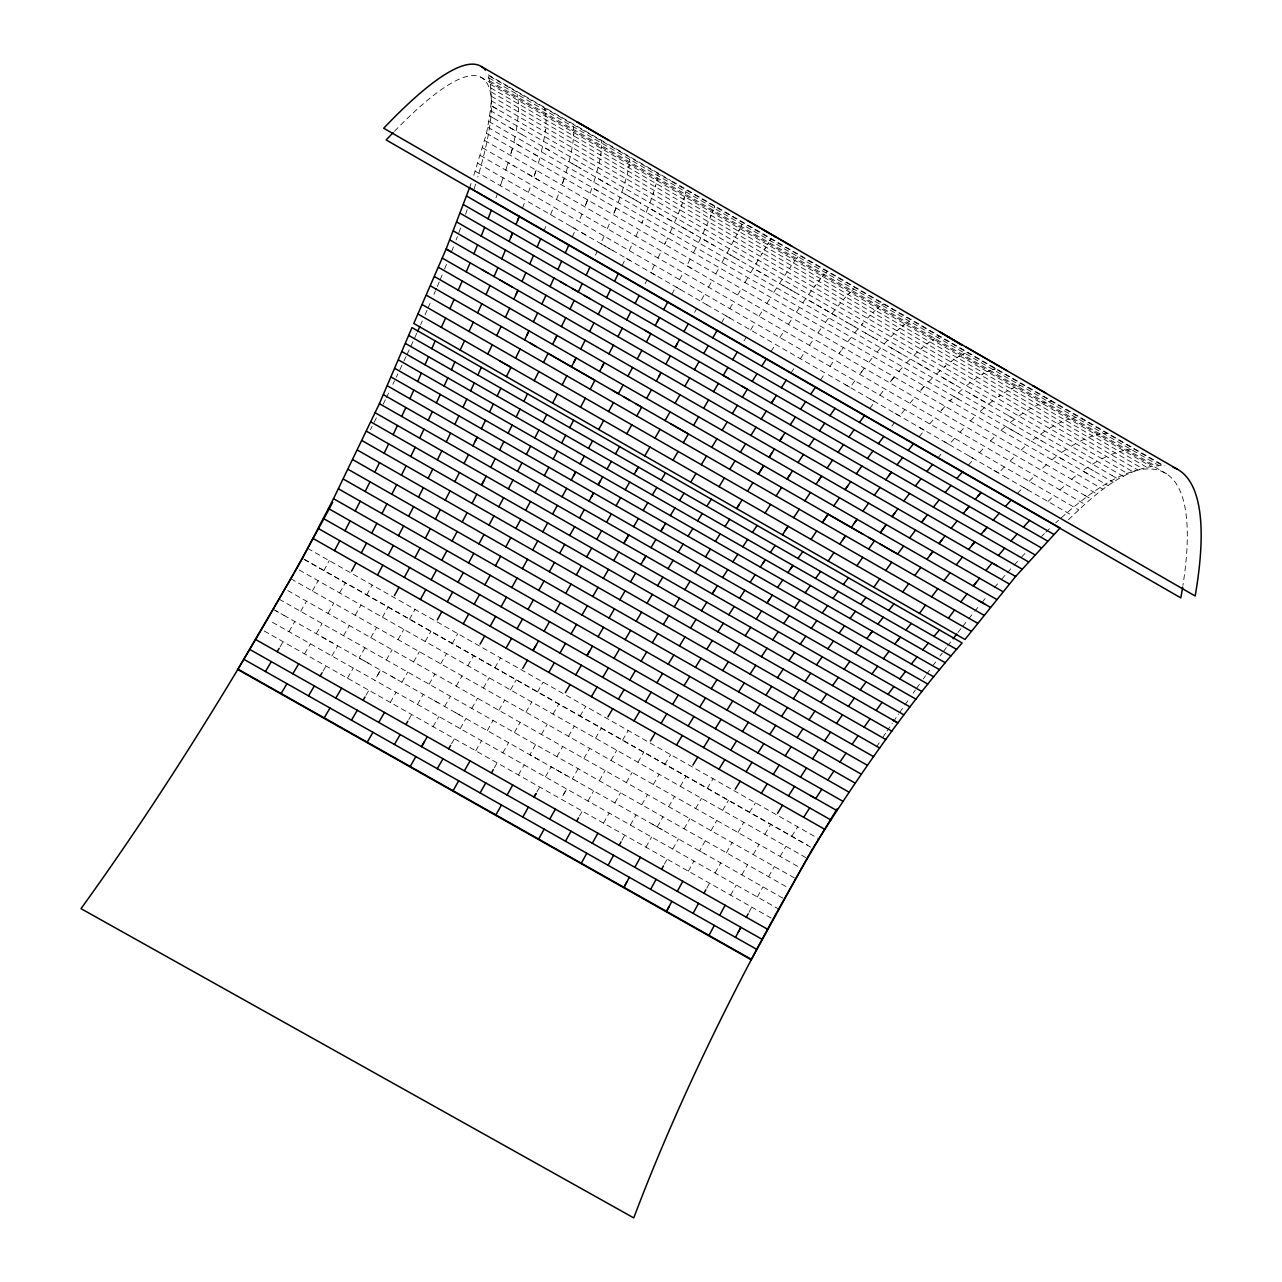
<?xml version="1.0" encoding="UTF-8"?>
<svg xmlns="http://www.w3.org/2000/svg" width="1282" height="1282" viewBox="0 0 1282 1282"><rect width="100%" height="100%" fill="white"/><g stroke="black" fill="none" stroke-linecap="round" stroke-linejoin="round"><path stroke-width="0.75" stroke-dasharray="5 3.75" d="M486.519 133.344C489.9 114.354 494.532 93.89 487.753 75.125L1162.63 465.558C1123.497 466.327 1092.825 496.262 1066.384 521.726M518.409 111.887L518.521 107.768M545.94 123.617L546.052 119.899M601.53 148.6L601.675 145.715M629.59 161.869L629.75 159.401M657.842 175.666L658.019 173.631M517.624 120.989L518.12 116.309M545.379 129.819L545.138 131.934L545.635 127.623M572.814 143.344L573.326 139.45M601.194 151.789L600.681 155.282L600.938 153.503M516.95 125.94L516.101 131.165L489.612 115.861L496.086 119.595M543.6 141.341L544.465 136.501M571.259 151.997L572.141 147.526M515.06 136.645L513.858 142.366L520.252 146.052M599.111 163.118L599.992 159.048M541.341 151.821L542.558 146.452L549.017 150.186M627.122 174.753L628.02 171.083M570.218 156.725L569 161.724L581.323 168.855M685.357 194.127L685.918 191.899M538.392 163.295L539.962 157.446L533.552 153.744M596.819 172.092L598.053 167.477M473.827 175.265L486.535 133.296L1102.728 489.115M566.035 172.493L567.606 166.997M626.049 178.695L624.799 182.941L625.424 180.842M593.822 182.14L595.409 176.996L608.421 184.512M713.962 208.133L714.555 206.338L714.25 207.235M506.919 166.339L505.701 170.105L508.153 162.574L514.467 166.227M653.596 192.364L652.971 194.271L654.237 190.425M623.389 187.444L621.786 192.236L640.952 203.309M590.169 193.197L592.076 187.541L598.486 191.242M469.597 187.637L471.039 183.486M501.727 181.772L500.349 185.714L503.089 177.813M528.376 192.412L531.133 184.784M620.039 197.284L618.116 202.572L619.062 199.944M649.926 202.796L651.528 198.389M495.958 197.845L497.464 193.758M682.601 202.636L681.319 206.082L681.96 204.367M556.532 199.447L559.305 192.108M522.447 208.165L525.476 200.2M646.208 212.395L648.147 207.46L661.175 214.991M550.587 214.671L553.632 206.979M678.242 213.822L679.861 209.815L679.043 211.834M544.097 230.568L545.747 226.561M581.932 214.094L578.855 221.53M642.987 220.328L641.849 223.036L644.109 217.603M572.333 236.93L575.666 229.141L569.561 225.616M676.447 218.116L674.492 222.683L528.456 138.296M709.843 218.405L711.141 215.376L710.5 216.866M607.299 228.741L610.376 221.594M604.078 236.08L600.729 243.596L613.149 250.759M670.085 232.603L672.361 227.507M635.888 236.305L638.965 229.51M706.735 225.344L708.369 221.722M595.457 255.214L597.252 251.288M629.254 250.599L632.635 243.356M702.937 233.436L704.924 229.238L703.93 231.353M622.139 265.63L625.76 258.035L631.866 261.544M666.143 241.096L664.605 244.317L667.682 237.891M741.028 226.321L741.99 224.334M698.498 242.602L700.789 237.891L713.818 245.407M657.954 257.97L661.368 251.016M654.429 265.118L650.775 272.457L656.913 275.999M693.434 252.826L696.046 247.586M645.07 283.803L647.009 279.973M690.229 259.108L686.815 265.711L693.049 269.316M735.403 237.362L737.07 234.141M679.572 279.62L683.258 272.569M671.848 294.299L675.758 286.864L681.88 290.405M731.573 244.654L733.576 240.856L732.567 242.747M729.41 248.724L727.086 253.067L739.586 260.294M323.865 570.65L329.218 560.635M721.974 262.57L724.602 257.682M366.716 594.992L372.133 585.025M748.992 912.255L751.797 907.111M715.821 273.883L719.218 267.65M706.735 888.234L709.507 883.17M708.529 287.152L712.247 280.389M730.66 895.14L736.221 885.029M409.519 619.302L414.983 609.367M707.023 304.892L700.741 301.27L704.683 294.107M664.38 864.212L667.153 859.18M694.604 312.343L696.671 308.609M688.338 871.183L693.931 861.071M757.342 896.983L762.95 886.856M621.962 840.175L624.735 835.175M645.952 847.178L651.577 837.066M715.084 873.042L720.724 862.914M672.762 849.069L678.418 838.941M452.242 643.564L457.77 633.677M579.48 816.089L582.252 811.121M603.502 823.14L609.158 813.044M630.375 825.063L636.064 814.935M741.845 874.885L747.518 864.741M536.918 792.004L539.722 787.02M563.808 794.087L566.676 788.975L561.003 799.071M657.249 826.938L662.97 816.794M705.276 840.784L699.587 850.928L704.779 853.876M339.618 592.909L345.403 582.637M587.925 801.01L593.63 790.882M614.863 802.917L620.584 792.773M726.413 852.77L732.15 842.627M768.623 876.712L774.344 866.552M312.359 590.986L318.176 580.73M382.437 617.219L388.222 606.963M425.175 641.481L430.992 631.257M494.9 667.794L500.493 657.954M494.275 767.87L497.112 762.902M518.425 774.969L524.13 764.873M545.411 776.924L551.148 766.812L556.388 769.777M578.15 768.703L572.397 778.847L577.605 781.796M641.785 804.792L647.538 794.632M684.123 828.797L689.876 818.637M355.21 615.296L361.027 605.056M397.997 639.574L403.814 629.35M440.72 663.82L446.537 653.596M467.866 665.711L473.683 655.503M475.782 750.819L481.519 740.74M487.288 730.612L493.073 720.468M502.832 752.806L508.585 742.695M514.37 732.535L520.155 722.375M535.636 744.602L529.883 754.745L784.055 898.81M556.901 756.652L562.686 746.493M599.383 780.738L605.152 770.578M626.353 782.613L632.154 772.453M668.723 806.634L674.508 796.491M711.013 830.64L716.798 820.48M753.255 854.597L759.04 844.453M327.968 613.357L333.801 603.149M370.786 637.651L376.62 627.443M413.557 661.897L419.374 651.705M429.085 684.187L434.902 674.012M444.63 706.446L450.431 696.286M456.248 686.126L462.049 675.918M451.568 743.72L454.437 738.736M460.19 728.641L465.959 718.529M471.76 708.385L477.561 698.209M483.378 688.017L489.195 677.825M498.874 710.292L504.675 700.116M510.492 689.908L516.309 679.716M525.957 712.183L531.774 701.991M541.421 734.442L547.238 724.266M553.055 714.074L558.872 703.882M568.487 736.317L574.304 726.141M583.919 758.543L589.72 748.368M300.677 611.386L306.526 601.194M343.544 635.696L349.393 625.504M386.347 659.958L392.18 649.782M401.907 682.232L407.724 672.088M417.483 704.459L423.284 694.331M433.06 726.638L438.845 716.558M595.537 738.192L601.37 728.016M610.937 760.418L616.754 750.242M653.339 784.472L659.156 774.312M695.661 808.493L701.478 798.349M364.953 647.827L359.12 657.987L369.713 663.98M377.613 675.181L380.53 670.101L374.697 680.213M390.289 702.408L396.09 692.344M408.798 719.539L411.682 714.523M537.495 691.992L543.135 682.184M637.971 762.277L643.804 752.117M737.935 832.467L743.752 822.339M780.129 856.424L785.946 846.296M316.269 633.693L322.119 623.549M331.862 655.951L337.711 645.84M680.325 786.331L686.174 776.187M722.631 810.336L728.48 800.208M347.454 678.146L353.287 668.082M365.963 695.309L368.879 690.293M729.779 308.593L733.769 301.719M721.478 322.904L725.676 315.66L731.75 319.154M764.857 834.326L770.722 824.198M288.947 631.641L294.828 621.546M304.555 653.852L310.404 643.804M737.647 295.052L741.381 288.626M323.064 671.047L326.013 666.015M580.025 716.141L585.73 706.382M744.922 282.553L747.887 277.537M280.085 646.785L283.066 641.689M750.691 272.762L753.335 268.242L766.364 275.774M622.491 740.259L628.244 730.548M761.38 254.685L762.405 252.971L760.386 256.368M664.893 764.344L670.71 754.665M765.963 247.073L764.264 249.878L765.114 248.452M744.041 340.852L746.252 337.182M750.611 330.019L754.858 323.048M707.231 788.382L713.096 778.751M768.142 243.5L767.469 244.59L768.815 242.394M759.008 316.269L763.03 309.699M749.505 812.387L755.418 802.804M766.924 303.385L770.658 297.36M791.715 836.361L797.692 826.81M771.011 351.46L775.514 344.393M773.767 292.472L776.748 287.809M779.905 337.503L784.199 330.82M782.26 279.268L779.584 283.402L798.862 294.54M788.398 324.346L792.452 318.112M791.026 372.886L795.753 365.723M784.792 275.422L787.18 271.848M800.385 358.736L804.936 351.941M809.391 345.339L813.733 338.961M796.314 312.231L799.615 307.408M789.392 268.563L791.443 265.582M820.464 379.969L825.239 373.062M817.948 332.839L822.018 327.006M802.772 302.84L805.785 298.546L877.721 340.115M829.935 366.364L834.55 359.857M793.318 262.906L795.032 260.518M808.654 294.523L811.378 290.774M841.232 350.563L839.053 353.576L843.428 347.55M854.918 380.77L850.078 387.388L843.828 383.783M825.448 322.327L828.781 317.872M864.34 368.174L859.677 374.36L862.017 371.267M869.821 408.413L874.885 401.699L868.811 398.189M815.112 285.758L813.942 287.312L816.346 284.155M891.823 426.041L894.467 422.627M796.571 258.451L797.933 256.704M831.97 313.673L835.031 309.763M879.885 395.176L884.788 388.847M868.859 362.245L873.266 356.604M847.626 341.861L851.264 337.246M904.82 409.551L899.676 415.993L893.586 412.483M820.656 278.707L818.589 281.271L819.631 279.973M919.082 436.825L924.45 430.271L918.409 426.794M837.931 306.126L840.672 302.776M854.757 332.887L858.139 328.801L845.159 321.301M909.883 403.333L914.851 397.324M938.12 457.658L940.908 454.325M929.738 423.925L934.947 417.788M880.718 347.871L877.048 352.133M954.625 438.284L949.193 444.55L943.135 441.056M862.898 323.224L861.36 324.987L864.453 321.462M843.268 299.716L845.703 296.959M968.279 465.174L973.919 458.812L967.846 455.302M945.074 406.266L940.075 411.875L942.558 409.086M898.826 371.427L902.8 367.005M959.994 432.242L965.266 426.425M884.276 343.897L887.689 340.195M979.496 452.642L985.009 446.681M1004.351 466.968L998.614 473.042L992.556 469.549M867.385 318.208L870.174 315.276M1017.363 493.474L1023.292 487.288L1029.318 490.75M906.662 362.854L910.38 358.976M970.426 420.913L975.49 415.64M849.004 293.45L850.078 292.36L847.963 294.507M990.441 440.96L995.761 435.543M1010.008 461.103L1015.6 455.479M890.942 336.765L894.067 333.64M928.537 381.876L932.575 377.821M1029.174 481.295L1034.991 475.526M1047.955 501.502L1053.98 495.589M952.077 398.83L949.93 400.945L954.257 396.731L960.538 400.353M913.97 355.386L917.431 352.069L915.701 353.736M825.864 272.858L827.243 271.528M872.786 312.632L875.253 310.276M1021.065 450.142L1026.465 445.062M1046.352 464.741L1040.728 469.981M1059.942 489.916L1065.839 484.468M897.031 330.804L899.852 328.272L898.442 329.538M958.455 392.789L962.526 389.119L1112.391 475.702M984.32 407.724L979.945 411.57M852.001 290.517L853.764 288.995M922.287 347.71L920.732 349.057L923.889 346.332M1000.938 430.399L1005.601 426.393L1018.261 433.701M1071.624 479.34L1077.329 474.452M945.619 365.915L943.873 367.357L947.366 364.457M966.484 385.738L970.298 382.629M878.619 307.392L877.545 308.257L879.676 306.526M992.701 400.881L988.566 404.167L969.657 393.237M1010.152 422.643L1014.591 419.198L1008.245 415.528M1051.865 459.805L1056.865 455.991L1063.147 459.629M953.904 359.521L950.715 361.845L952.302 360.691M973.967 379.841L977.509 377.325M998.614 396.555L1000.553 395.209L996.691 397.901M1018.886 416.025L1023.068 413.141M1040.567 434.213L1045.054 431.137M1061.752 452.466L1066.528 449.213M881.631 305.132L883.426 304.042M907.336 322.519L909.483 321.237M933.681 339.249L932.431 339.986L934.947 338.496M1092.472 464.196L1097.312 461.344M958.375 356.684L959.817 355.835L956.949 357.534M1071.191 446.248L1075.742 443.588M982.525 374.168L984.111 373.238L980.89 375.129M1049.413 428.364L1053.644 425.896M1004.271 392.805L1007.844 390.722M1027.106 410.56L1031.016 408.269M1102.039 458.78L1106.622 456.52M1080.149 441.216L1084.428 439.149M1057.73 423.717L1061.688 421.858M1034.782 406.298L1038.388 404.631M1014.543 387.485L1011.274 388.943L1012.892 388.222M987.188 371.668L990.105 370.402M965.106 353.399L962.542 354.457L963.824 353.928M937.302 337.326L939.498 336.477M1111.093 454.565L1115.42 452.931M1088.562 437.402L1092.552 435.96M1065.486 420.304L1069.14 419.07M1041.849 403.285L1045.167 402.244M1017.652 386.331L1020.6 385.513L1019.11 385.93M1119.603 451.601L1123.641 450.575M1096.398 434.838L1100.1 434.021L1098.241 434.422M1072.633 418.14L1075.983 417.547M1048.307 401.538L1051.288 401.138M1127.519 449.886L1131.253 449.517M1103.626 433.54L1107.007 433.38M273.354 609.367L283.979 615.392M321.59 636.705L540.571 760.819M556.628 769.905L567.205 775.914M652.025 823.973L662.57 829.951M272.489 622.315L778.446 908.938M264.284 631.048L772.902 919.066M307.744 548.44L818.797 838.813M304.251 559.273L807.772 845.255M304.074 559.417L812.788 848.347M299.347 570.041L807.035 858.267M290.918 578.807L801.202 868.379M287.793 590.569L795.433 878.523M279.22 599.223L788.382 887.913M275.983 610.857L278.595 612.347M283.931 615.36L332.391 642.827M391.186 676.159L396.555 679.188M433.877 700.341L439.213 703.369M455.206 712.439L460.607 715.5M510.092 127.703L522.752 135.011M681.079 226.497L838.572 317.487M865.286 332.935L962.638 389.167M1112.071 475.526L1118.385 479.18M488.762 121.437L1113.257 482.224M1031.177 441.152L1037.635 444.886M1088.322 474.164L1082.457 470.782L1087.521 467.353L1093.498 470.798M487.737 127.271L1031.241 441.2L1035.968 437.563L1042.266 441.2M1037.507 444.806L1108.017 485.541M484.612 140.443L1096.863 493.907M482.529 147.799L1085.293 495.685M527.351 173.663L540.235 181.099M1084.748 495.397L1090.918 498.938M480.237 155.41L1084.876 504.307M477.785 163.231L1078.755 509.883M581.964 232.779L700.741 301.27M706.831 304.779L1004.832 476.632M475.205 171.195L588.101 236.321M1004.655 476.535L1072.585 515.701M507.688 86.118L487.993 74.725A613.998 94.291 -59.4 0 0 486.535 71.92M509.114 86.936L607.139 143.648M608.549 144.465L670.871 180.522M672.281 181.339L1162.854 465.158A606.098 136.773 -61.6 0 1 1164.841 465.334M488.811 77.882L1158.848 465.494M489.676 80.926L1154.922 465.751M480.606 77.096L1166.636 473.891M490.333 84.291L1150.851 466.327M490.814 87.945L1146.621 467.225M491.086 91.903L1142.246 468.443M491.166 96.15L1137.727 469.965M491.07 100.669L1133.08 471.824M497.192 109.178L490.766 105.461L1128.304 473.971M490.285 110.54L1123.401 476.423M522.191 134.69L529.418 138.873M667.81 218.821L693.594 233.725M890.301 347.374L903.457 354.986M916.806 362.694L929.947 370.29M942.462 377.517L955.603 385.113M544.626 108.025L545.267 110.54L544.946 109.291M517.063 94.211L517.72 97.16M601.386 140.86L601.627 143.135M573.455 126.838L573.711 129.546M545.86 114.915L545.731 113.361L545.988 116.47M518.184 100.397L518.441 103.938M1061.4 517.72A594.864 131.806 -61.6 0 1 1182.933 585.345M876.487 746.941A594.864 131.806 -61.6 0 1 880.734 740.515M882.849 737.342A594.864 131.806 -61.6 0 1 886.006 732.615M887.048 731.044A594.864 131.806 -61.6 0 1 892.32 723.24M893.362 721.702A594.864 131.806 -61.6 0 1 898.586 714.058M899.627 712.536A594.864 131.806 -61.6 0 1 902.768 707.985M904.836 705.004A594.864 131.806 -61.6 0 1 908.97 699.075M913.104 693.193A594.864 131.806 -61.6 0 1 915.38 689.972M916.518 688.386A594.864 131.806 -61.6 0 1 919.915 683.594M923.328 678.851A594.864 131.806 -61.6 0 1 925.572 675.742M926.678 674.204A594.864 131.806 -61.6 0 1 931.165 668.05M933.408 664.989A594.864 131.806 -61.6 0 1 935.62 661.993M940.027 656.047A594.864 131.806 -61.6 0 1 942.238 653.083M943.344 651.609A594.864 131.806 -61.6 0 1 946.597 647.298M947.686 645.856A594.864 131.806 -61.6 0 1 952.029 640.151M957.91 632.523A594.864 131.806 -61.6 0 1 961.516 627.908M962.718 626.385A594.864 131.806 -61.6 0 1 967.509 620.312M968.695 618.805A594.864 131.806 -61.6 0 1 972.285 614.334M974.705 611.322A594.864 131.806 -61.6 0 1 979.56 605.36M981.98 602.428A594.864 131.806 -61.6 0 1 985.65 597.973M994.239 587.781A594.864 131.806 -61.6 0 1 999.175 582.044M1001.643 579.208A594.864 131.806 -61.6 0 1 1011.578 567.974M1014.094 565.218A594.864 131.806 -61.6 0 1 1019.078 559.753M1021.562 557.077A594.864 131.806 -61.6 0 1 1025.328 553.071M1041.561 536.437A594.864 131.806 -61.6 0 1 1044.413 533.633M1045.84 532.238A594.864 131.806 -61.6 0 1 1051.512 526.806M1055.759 522.832A594.864 131.806 -61.6 0 1 1058.579 520.252M394.503 131.245A602.46 90.814 -59.5 0 1 477.785 177.092M475.622 184.207A602.46 90.814 -59.5 0 1 473.33 191.451M467.225 209.591A602.46 90.814 -59.5 0 1 464.885 216.257M460.591 228.068A602.46 90.814 -59.5 0 1 458.668 233.196M457.386 236.609A602.46 90.814 -59.5 0 1 456.072 240.038M453.395 246.977A602.46 90.814 -59.5 0 1 450.671 253.9M446.473 264.396A602.46 90.814 -59.5 0 1 443.604 271.415M442.146 274.957A602.46 90.814 -59.5 0 1 439.95 280.213M439.213 281.976A602.46 90.814 -59.5 0 1 436.217 289.075M435.463 290.822A602.46 90.814 -59.5 0 1 433.957 294.347M430.127 303.225A602.46 90.814 -59.5 0 1 427.835 308.497M427.05 310.276A602.46 90.814 -59.5 0 1 423.909 317.375M422.323 320.933A602.46 90.814 -59.5 0 1 420.72 324.522M416.73 333.352A602.46 90.814 -59.5 0 1 413.749 339.906M412.996 341.557A602.46 90.814 -59.5 0 1 410.721 346.493M409.166 349.858A602.46 90.814 -59.5 0 1 406.811 354.906M406.025 356.604A602.46 90.814 -59.5 0 1 403.638 361.684M402.003 365.13A602.46 90.814 -59.5 0 1 398.718 372.052M397.901 373.799A602.46 90.814 -59.5 0 1 396.234 377.277M394.536 380.802A602.46 90.814 -59.5 0 1 392.837 384.344M388.526 393.237A602.46 90.814 -59.5 0 1 386.154 398.125M385.353 399.76A602.46 90.814 -59.5 0 1 382.132 406.298M376.379 417.884A602.46 90.814 -59.5 0 1 373.046 424.566M372.213 426.233A602.46 90.814 -59.5 0 1 370.498 429.63M573.711 134.193L573.647 135.86L573.775 132.543L573.711 134.193M629.254 164.641L628.725 167.702L629.254 164.641M657.217 179.336L656.945 180.65L657.49 178.006L657.217 179.336M656.224 183.614L655.31 186.868L656.224 183.614M512.48 148.279L510.396 155.33L512.48 148.279M684.62 196.659L683.691 199.495L684.62 196.659M536.164 170.186L533.745 177.365L536.148 170.202M564.304 178.214L561.885 185.057L564.32 178.198M713.209 210.232L712.263 212.652L713.209 210.232M587.605 199.88L584.848 206.867L587.605 199.88M616.049 208.069L613.293 214.703L616.049 208.085M739.874 228.629L738.56 231.225L739.874 228.629M758.191 260.038L755.851 264.012L758.191 260.038M770.963 238.965L769.969 240.519L770.963 238.965M894.291 376.924L889.596 382.757L894.291 376.94M924.418 386.154L919.691 391.603L924.418 386.138M823.429 275.47L822.563 276.447L824.294 274.492L823.429 275.47M940.235 370.562L936.469 374.056L940.235 370.562M904.996 324.122L902.512 326.045L904.996 324.122M929.738 341.797L926.886 343.913L929.738 341.797M994.143 369.152L992.861 369.472L995.441 368.847L994.143 369.152"/><path stroke-width="1.5" d="M895.205 432.931L1060.118 527.96L1015.632 576.451L964.977 639.462L413.782 323.465L446.136 249.012L469.597 187.637L475.67 191.13M488.057 218.773L491.31 210.296M516.005 224.526L519.29 216.273L517.656 220.392M849.133 792.228L333.528 498.682L379.392 403.686L412.003 327.599L962.141 642.955C906.662 706.238 858.652 775.658 813.798 846.745M481.183 236.08L484.676 227.379M509.098 241.433L512.608 232.923L510.861 237.17M473.891 253.804L477.593 244.894M431.874 348.688L435.143 340.868M501.759 258.804L505.477 250.07M537.142 247.057L540.683 238.74M466.215 271.848L470.109 262.794M424.999 364.793L428.492 356.668M494.051 276.559L497.945 267.634M529.754 264.044L533.504 255.487M458.219 290.181L462.257 280.998M451.408 369.793L454.886 361.893M565.33 252.955L568.888 244.862M417.66 381.475L421.393 373.062M485.99 294.62L490.061 285.549M521.982 281.463L525.924 272.713M449.902 308.706L454.1 299.427M444.117 386.074L447.819 377.87M477.898 375.065L481.359 367.357M557.894 269.541L561.66 261.175M409.887 398.702L413.83 390.032M477.609 312.936L481.84 303.754M513.874 299.235L517.96 290.309L515.893 294.812M441.328 327.375L445.655 318.032M436.377 402.917L440.303 394.423M470.622 390.914L474.308 382.917M550.058 286.591L554.016 278.002M401.699 416.442L405.849 407.516M586.162 275.293L589.96 267.137M468.988 331.429L473.33 322.167M505.428 317.311L509.691 308.241M428.22 420.304L432.355 411.554M462.914 407.372L466.824 399.071M541.869 304.058L546.004 295.277M497.192 396.026L500.877 388.238M393.109 434.63L397.452 425.48M582.252 283.562L578.262 291.959L456.857 222.074M460.126 350.034L464.581 340.724M496.743 335.596L501.118 326.429M454.79 424.39L458.908 415.817M533.376 321.846L537.655 312.92M419.663 438.172L423.989 429.182M489.5 412.067L493.394 403.974M384.135 453.235L388.67 443.892M569.993 309.074L574.176 300.469M614.575 281.319L618.405 273.403M487.817 354.04L492.304 344.81M523.841 401.394L527.511 393.814M446.264 441.905L450.575 433.092M524.61 339.906L529.017 330.852L526.806 335.403M410.737 456.488L415.24 447.274M481.407 428.685L485.509 420.304M516.165 417.003L520.043 409.118M561.42 326.573L565.747 317.792M606.594 297.584L610.633 289.379M374.809 472.209L379.52 462.69M515.604 358.175L520.123 349.025M437.37 459.918L441.857 450.863M472.914 445.864L477.208 437.21L475.045 441.537M401.442 475.189L406.138 465.799M552.574 344.393L557.029 335.451L554.802 339.922M598.261 314.33L602.476 305.901M508.089 433.22L512.175 425.047M365.162 491.487L370.017 481.808M506.406 376.555L511.021 367.357L499.547 360.771M428.108 478.346L432.787 469.084M464.036 463.523L468.523 454.629M543.504 362.437L548.071 353.383L874.5 540.796L868.619 549.033M589.608 331.509L593.983 322.872M391.843 494.243L396.683 484.676M499.611 450.014L503.89 441.553M542.895 422.211L546.773 414.535M302.408 558.471L333.528 498.682M355.21 511.021L360.226 501.23M418.541 497.144L423.364 487.705M454.822 481.663L459.469 472.545M534.225 380.658L538.873 371.524M580.682 349.041L585.185 340.227M635.087 303.465L639.157 295.485M490.766 467.337L495.237 458.619M534.834 438.011L538.905 430.031M381.924 513.585L386.924 503.89M573.807 362.405L576.115 357.902L571.516 366.844M626.674 319.827L630.92 311.574M408.654 516.277L413.637 506.662M445.271 500.188L450.078 490.878M486.198 476.183L481.551 485.157L483.875 480.67M526.357 454.405L530.652 446.136M344.986 530.764L350.13 520.861M371.748 533.168L376.86 523.344M562.141 384.872L566.852 375.834M517.527 471.359L521.998 462.818M569.705 427.675L573.583 420.224M617.924 336.653L622.331 328.176M435.415 519.082L440.367 509.595M472.032 503.393L476.824 494.227M398.51 535.668L403.622 525.941M552.606 403.045L557.398 393.943M561.644 443.043L565.715 435.287M608.902 353.864L613.453 345.211M808.99 854.902L751.428 959.369L237.971 669.108L293.818 573.679M334.538 550.651L339.794 540.683M425.287 538.28L430.383 528.649M462.193 522.046L467.145 512.672M508.345 488.843L512.976 480.045M601.963 367.021L604.303 362.614L599.639 371.411M361.316 552.943L366.556 543.023M553.183 459.036L557.462 450.96M663.723 309.635L667.842 301.895M388.109 555.298L393.334 545.459M498.826 506.775L503.618 497.753M590.185 389.231L594.928 380.289L435.992 289.027M708.994 935.379L714.314 925.38M735.515 937.366L740.868 927.303L738.192 932.334M414.919 557.734L420.127 547.991M452.097 541.02L457.177 531.485M544.353 475.606L548.824 467.257M655.214 325.58L659.509 317.535L657.378 321.558M351.572 571.179L356.027 562.878M489.019 525.155L493.955 515.909M580.554 407.227L585.377 398.205M535.187 492.737L539.818 484.099M671.88 901.374L666.512 911.358L669.188 906.358M377.517 575.089L382.837 565.17M441.745 560.282L446.937 550.619M646.384 342.022L650.839 333.737L644.75 330.227M693.097 913.377L698.514 903.345M404.343 577.397L409.647 567.541M478.923 543.889L484.003 534.466M525.668 510.348L530.46 501.486M588.518 448.347L592.605 440.8M637.266 358.912L641.865 350.419M719.699 915.332L725.147 905.252M431.169 579.784L436.489 570.009M468.587 562.942L473.779 553.375M515.861 528.424L520.812 519.338M580.073 463.908L584.352 456.055M627.908 376.171L632.619 367.501M629.366 877.337L623.949 887.304L626.658 882.32M746.3 917.223L748.127 913.874M394.471 595.553L398.974 587.284M573.487 476.007L575.714 471.92L571.243 480.093M623.148 384.921L618.341 393.734L612.556 390.417M650.631 889.355L656.08 879.34M677.313 891.343L682.793 881.279M420.416 599.479L425.816 589.608M458.027 582.268L463.331 572.573M505.781 546.901L510.861 537.607M608.597 411.522L613.485 402.596M703.978 893.266L705.821 889.9M495.461 565.731L500.653 556.276M598.726 429.486L603.678 420.496M562.077 496.839L566.708 488.394M581.323 863.219L586.803 853.251M608.101 865.302L613.597 855.286M634.846 867.321L640.375 857.273M447.29 601.819L452.674 592.028M484.9 584.864L490.205 575.265M552.574 514.114L557.366 505.412M661.592 869.276L663.451 865.911M437.29 619.895L441.857 611.658M474.164 604.255L479.564 594.528M532.687 550.058L537.767 540.908M542.767 531.87L547.702 522.928M522.367 568.647L527.559 559.305M679.492 339.554L675.005 347.646L677.233 343.624M683.931 331.589L688.274 323.785M538.632 839.085L544.161 829.15M565.49 841.2L571.035 831.217M592.316 843.252L597.893 833.22M619.142 845.255L621.017 841.873M463.267 623.837L468.731 614.014M511.806 587.573L517.111 578.07M615.488 453.908L619.591 446.585M658.676 376.876L661.079 372.597L656.304 381.123M665.775 364.168L670.422 355.851M501.07 606.771L506.47 597.14M591.339 497.047L593.662 492.913L589.031 501.166M600.441 480.814L598.213 484.804L602.668 476.856M636.785 415.977L641.721 407.163L636 403.878M607.043 469.052L611.306 461.408M646.625 398.398L651.496 389.728M522.832 817.067L528.408 807.099M549.738 819.166L555.346 809.134M576.628 821.185L578.519 817.788M302.504 558.279L294.796 571.98M480.061 644.189L484.676 636M490.173 626.209L495.637 616.466M569.721 535.507L574.673 526.726M579.528 518.072L584.32 509.547M626.802 433.749L631.802 424.839M495.894 814.903L501.47 805M538.76 590.393L544.049 581.018M549.305 571.708L554.497 562.51M559.641 553.407L564.721 544.401M507.079 795.032L512.736 785.017M506.053 648.147L511.582 638.388M517.095 628.661L522.575 618.998M528.008 609.399L533.408 599.864M480.093 792.901L485.734 782.949M491.407 772.95L493.33 769.553M453.075 790.706L458.7 780.818M464.356 770.867L470.061 760.867M448.684 748.768L450.607 745.403M437.29 768.703L442.979 758.768M522.752 668.451L527.415 660.294M535.748 645.727L532.992 650.551L538.536 640.856M427.307 736.669L421.57 746.653L424.438 741.653M544.049 631.225L549.529 621.658M554.978 612.155L560.378 602.716M565.731 593.374L571.051 584.111M576.307 574.945L581.499 565.875M586.643 556.917L591.723 548.071M405.913 724.554L407.836 721.221M410.176 766.46L415.865 756.588M625.247 489.772L629.702 482.032M636.209 470.75L638.356 467.017L634.077 474.452M675.053 403.253L679.973 394.728M596.739 539.337L601.675 530.732M606.546 522.255L611.354 513.922M616.065 505.733L620.696 497.672M644.782 455.895L649.894 447.001M654.99 438.14L660.054 429.326M665.086 420.576L670.085 411.875M394.423 744.457L400.16 734.538M694.427 369.665L699.123 361.524M703.754 353.512L708.305 345.643M684.844 386.267L689.668 377.918M548.76 672.425L554.369 662.714M559.962 653.051L565.506 643.436M363.078 700.309L365.001 696.975M378.719 722.407L384.504 712.439M712.792 337.903L717.183 330.323M571.035 633.901L576.531 624.43M565.378 692.665L570.105 684.556M367.229 742.182L372.966 732.326M581.98 615.023L587.396 605.713M592.765 596.499L598.085 587.364M575.746 674.861L581.355 665.23M809.968 853.219L812.9 848.155M320.163 676.015L322.103 672.713M335.804 698.129L341.621 688.162M351.492 720.18L357.277 710.276M603.341 578.342L608.549 569.432M589.736 650.903L586.964 655.647L592.524 646.128M613.709 560.619L618.789 551.933M591.419 696.671L597.091 687.008M277.184 651.689L279.139 648.372M292.825 673.803L298.69 663.868M308.497 695.854L314.33 685.966M324.218 717.856L330.003 708.033M633.645 526.678L638.436 518.537M672.97 460.222L678.146 451.424M598.069 636.689L603.566 627.331M643.163 510.54L647.811 502.688M693.53 425.352L698.61 416.794M683.306 442.675L688.434 433.973M609.046 618.052L614.463 608.87M602.748 677.393L608.389 667.842M607.956 716.862L612.716 708.77M703.626 408.317L708.609 399.936M652.362 494.996L656.833 487.481M619.847 599.784L625.167 590.794M613.998 658.355L619.591 648.948M618.421 699.139L624.126 689.556M265.438 671.512L271.303 661.64M281.127 693.498L286.976 683.691M713.545 391.651L718.417 383.462M661.208 480.109L665.502 472.914M630.456 581.916L635.664 573.166M643.388 560.266L645.92 556.019L640.824 564.529M625.151 639.622L630.664 630.375M629.799 680.037L635.455 670.582M633.997 720.869L639.75 711.254M728 367.469L723.24 375.402L729.33 378.911M690.742 482.24L696.03 473.459M636.144 621.241L641.593 612.187M650.439 741.012L655.262 732.967M732.679 359.681L737.294 352.021M650.952 547.654L655.919 539.418M701.286 464.709L706.542 456.007M641.096 661.208L646.705 651.913M645.471 701.703L651.192 692.2M665.614 523.377L660.807 531.325L663.211 527.351M646.977 603.245L652.33 594.415M661.047 723.368L666.816 713.834M711.766 447.37L716.958 438.797M652.282 642.699L657.81 633.596M656.897 682.793L662.586 673.435M676.511 745.05L682.328 735.483M722.119 430.303L727.263 421.89M670.342 515.588L674.989 507.96M657.618 585.698L662.858 577.108M692.889 765.114L697.761 757.117M672.585 704.379L678.322 694.988M732.342 413.573L737.39 405.368M679.556 500.493L684.043 493.201M668.018 568.647L673.13 560.33M663.323 624.574L668.771 615.681M668.243 664.172L673.867 655.006M688.146 725.965L693.947 716.526M719.058 486.663L724.41 477.978M703.594 747.566L709.443 738.095M742.39 397.26L747.326 389.279L741.252 385.77M678.178 552.141L683.146 544.113M674.188 606.899L679.54 598.229M684.059 685.678L689.764 676.447M718.978 769.184L724.859 759.649M735.259 789.199L740.179 781.235M729.746 469.324L735.067 460.751M679.46 645.936L685.037 636.962M752.213 381.411L757.021 373.703M688.049 536.213L692.873 528.488M684.86 589.688L690.101 581.275M699.732 707.167L705.517 697.889M740.355 452.242L745.627 443.812M739.361 504.227L736.637 508.553L742.086 499.868M690.549 628.1L696.03 619.366M695.453 667.313L701.11 658.275M715.292 728.689L721.125 719.346M730.74 750.21L736.621 740.82M746.092 771.732L752.005 762.309M761.364 793.27L767.309 783.799M777.549 813.237L782.533 805.304M761.764 366.123L766.428 358.704M750.867 435.463L756.076 427.21M697.616 520.925L702.28 513.505M695.293 572.99L700.421 564.865M711.27 688.69L717.007 679.604M747.518 491.23L752.935 482.641M701.462 610.745L706.831 602.236M706.719 649.349L712.311 640.519M706.847 506.262L711.35 499.195M726.958 710.1L732.759 700.933M761.22 419.07L766.332 411.041M705.469 556.885L710.452 549.049M742.502 731.525L748.368 722.295M717.439 585.65L712.167 593.87L714.811 589.752M722.711 670.598L728.4 661.704M757.934 752.951L763.864 743.672M773.27 774.392L779.232 765.066M788.51 795.866L794.503 786.475M803.686 817.323L809.695 807.9M773.895 399.247L771.395 403.125L776.411 395.353M765.082 513.056L770.61 504.467M717.856 631.818L723.352 623.244M774.456 449.02L769.12 457.305L771.78 453.171M715.372 541.373L720.212 533.857M738.544 691.879L744.313 682.921M754.233 713.177L760.082 704.155M722.631 577.573L727.775 569.641M728.801 614.799L734.201 606.482M734.041 652.923L739.666 644.269M781.347 387.709L786.219 380.209M724.971 526.517L729.65 519.338M776.123 495.942L781.619 487.481M785.257 530.54L788.061 526.245L782.469 534.834M769.777 734.49L775.69 725.404M785.209 755.835L791.17 746.669M821.778 789.295L815.737 798.558L810.4 795.513M782.389 436.825L779.76 440.848L785.033 432.771M750.066 674.06L755.771 665.326M800.513 777.18L806.522 767.966M732.855 561.869L737.855 554.241M789.84 474.933L787.116 479.083L792.58 470.782M739.554 598.309L744.842 590.265M745.227 635.728L750.755 627.331M765.899 695.229L771.7 686.415M790.273 424.807L795.449 416.971M793.67 517.704L799.279 509.226M781.587 716.414L787.468 707.52M761.444 656.705L767.085 648.227M742.791 546.789L747.646 539.498M797.132 737.615L803.077 728.657M812.548 758.848L818.557 749.826M827.835 780.097L833.893 771.011M798.029 462.578L803.445 454.453M750.066 582.397L755.226 574.673M756.236 619.062L761.652 610.937M800.577 409.262L805.641 401.699M804.872 500.829L810.448 492.496M811.025 539.402L816.714 530.924M777.485 677.713L783.222 669.14M752.422 532.383L757.117 525.428M772.693 639.862L778.238 631.641M793.334 698.754L799.167 690.085M808.83 446.44L814.166 438.556M762.838 563.407L765.354 559.705L760.322 567.109M772.341 595.136L767.037 602.957L769.681 599.063M809.022 719.811L814.935 711.077M816.025 484.259L821.57 476.103L818.797 480.189M828.092 514.162L822.403 522.511L828.092 514.162L862.818 534.097M828.204 561.051L833.973 552.574M824.55 740.9L830.56 732.086M810.657 394.295L815.592 387.036M788.927 660.695L794.6 652.378M839.95 762.021L846.024 753.127M783.751 623.565L789.199 615.632M804.984 681.559L810.753 673.162M819.47 430.8L824.727 423.172M770.306 552.478L775.177 545.427M777.597 587.46L782.773 579.961M842.627 539.978L845.527 535.78L839.742 544.145M827.098 468.058L832.595 460.126M833.781 505.893L839.454 497.72M820.849 702.456L826.714 693.963M800.24 644.205L805.817 636.176M836.537 723.401L842.498 714.811M852.065 744.361L858.107 735.708M794.6 607.86L799.936 600.248M856.889 565.715L862.754 557.35M829.935 415.688L835.063 408.365M790.401 569.064L792.933 565.442L787.885 572.621M816.506 664.893L822.211 656.769M838.059 452.306L843.476 444.614M850.735 481.647L845.11 489.628L847.915 485.654M851.296 527.495L857.081 519.274L854.181 523.409M873.875 587.236L879.789 578.855M832.563 685.614L838.38 677.393M811.346 628.308L816.826 620.584M848.444 706.366L854.357 698.065M805.208 592.797L810.416 585.521M864.132 727.166L870.141 718.769M797.917 558.455L802.804 551.613M862.85 511.165L868.619 503.137M827.868 648.788L833.492 640.968M848.86 437.066L854.197 429.662M861.921 466.039L856.344 473.779M885.734 570.538L891.695 562.285M822.259 613.02L827.627 605.633M844.165 669.316L849.902 661.384M815.56 578.406L820.624 571.468M902.688 591.98L908.714 583.711M860.254 689.876L866.103 681.848M874.356 495.221L880.077 487.432M876.135 710.5L882.096 702.36M859.469 422.403L864.677 415.32M867.465 458.411L872.978 450.943M839.053 633.292L844.566 625.792M919.466 613.373L925.556 605.088M903.634 546.02L897.656 554.112L880.301 544.145M832.915 598.406L838.156 591.355M855.607 653.612L861.248 646M895.012 512.736L892.096 516.646L897.945 508.794M914.755 575.506L920.813 567.397M871.92 673.979L877.705 666.255M885.766 479.756L891.439 472.209L888.586 476.007M878.426 443.62L883.827 436.457M850.014 618.453L855.414 611.29M931.661 596.883L937.799 588.742M888.025 694.379L893.923 686.559M909.611 538.023L915.572 530.139M948.408 618.196L954.593 610.04M843.332 584.48L848.428 577.765M866.84 638.548L872.385 631.257L869.629 634.894M903.778 501.07L909.595 493.458M929.899 555.41L932.943 551.436L926.886 559.369M883.426 658.692L889.115 651.288M897.063 464.821L902.64 457.562M860.735 604.287L866.007 597.476M943.937 580.682L950.106 572.701M899.772 678.883L905.589 671.367M924.482 518.553L921.534 522.351L927.479 514.691M960.811 601.947L967.061 593.951M877.882 624.158L883.298 617.219M915.38 485.99L921.133 478.667M945.09 535.892L939.017 543.616L942.046 539.77M894.756 644.061L900.333 637.01L897.544 640.535M908.185 450.479L913.665 443.556M956.276 564.833L962.445 557.077M933.392 507.159L939.305 499.772M911.374 664.028L917.095 656.849M888.666 610.456L893.971 603.87M976.435 582.14L973.31 586.034L979.576 578.23M926.838 471.504L932.511 464.501M951.148 528.296L957.189 520.845M905.845 630.135L911.31 623.437M968.615 549.433L974.785 541.901L971.692 545.683M945.171 492.512L951.02 485.429M922.768 649.862L928.376 643.035M985.858 570.522L992.14 562.942L997.588 566.083M966.211 509.932L969.208 506.342L963.199 513.521M980.938 534.514L987.092 527.271L983.999 530.908M956.821 478.49L962.574 471.744M933.937 636.401L939.434 629.943M998.422 555.491L1004.687 548.167M975.169 499.339L981.099 492.496L978.15 495.894M993.213 520.172L999.303 513.233M1010.953 541.004L1017.187 533.985M1005.36 506.47L1011.386 499.884M1023.405 527.126L1029.606 520.428M1046.128 393.286L1032.907 385.738L1177.068 469.052M255.679 639.526L767.437 929.178M249.782 649.445L762.021 939.273M243.868 659.317L756.684 949.337M237.731 669.508L751.204 959.785M948.343 336.862L962.205 345.291L939.466 331.718L1035.536 387.196M323.401 518.473L836.938 810.625M318.24 528.44L830.88 819.951M313.016 538.424L824.823 829.342M370.947 421.986L897.897 722.92L892.945 720.099M366.588 431.281L891.839 731.141M362.117 440.671L885.766 739.506M357.566 450.158L879.676 747.999M352.919 459.725L873.571 756.62M348.191 469.372L867.465 765.354M343.384 479.083L861.344 774.216M338.496 488.843L855.238 783.174M328.496 508.553L843.027 801.378M408.83 335.483L956.548 649.349M405.561 343.528L950.891 655.935M402.163 351.717L945.171 662.698M398.638 360.05L939.418 669.637M395.016 368.511L933.6 676.752M391.266 377.116L927.735 684.043M387.42 385.85L921.838 691.495M383.462 394.712L915.909 699.123M379.392 403.686L909.932 706.895M375.225 412.788L903.922 714.843M965.538 346.765L1006.739 370.482M559.962 281.431L566.051 284.941M572.157 288.45L1034.782 554.721M453.395 230.968L1028.404 561.82M449.822 239.942L1022.026 569.064M451.969 252.362L446.136 249.012L512.079 286.928M481.92 269.573L487.961 273.05M499.9 279.925L1015.632 576.451M442.37 258.147L1009.254 583.967M438.508 267.345L1002.861 591.611M434.566 276.608L996.499 599.351M430.544 285.902L436.313 289.219M530.395 343.239L536.277 346.621M978.679 600.617L984.848 604.159M624.27 397.148L630.167 400.513M671.015 423.973L688.434 433.973M868.651 537.446L990.153 607.203M426.457 295.261L983.823 615.152M422.291 304.635L977.509 623.18M418.06 314.042L971.227 631.289M609.238 140.523L576.996 121.886L792.148 246.384M477.144 191.98L482.032 194.8M483.458 195.617L593.662 259.14M595.185 260.022L760.418 355.242M761.78 356.027L785.017 369.408M786.363 370.194L869.34 418.012M870.638 418.765L893.778 432.098M466.6 196.066L1053.82 534.386M463.475 204.623L1047.506 540.988M460.222 213.293L1041.16 547.767M584.368 295.469L590.473 298.994M481.359 66.504L591.755 130.427M774.264 236.032L948.488 336.958M747.807 220.696L775.979 237.122L761.572 228.677M1182.661 587.108A594.864 131.806 -61.6 0 1 1180.818 597.893L386.186 139.946A602.46 90.814 -59.5 0 1 393.141 132.655M837.242 808.654A594.864 131.806 -61.6 0 0 633.773 1217.9L80.99 908.65A602.46 90.814 -59.5 0 0 332.695 502.352M953.119 638.74A594.864 131.806 -61.6 0 1 956.725 634.077M419.919 326.317A602.46 90.814 -59.5 0 1 417.483 331.718M1173.046 467.241A606.098 136.773 -61.6 0 1 1195.161 596.002L383.703 128.232A613.998 94.291 -59.4 0 1 485.381 70.238M535.956 793.702L534.049 797.083L535.956 793.686M628.757 534.963L623.805 543.392L628.757 534.963M763.752 465.67L758.351 474.116L763.752 465.67M886.231 524.594L880.365 532.655L886.231 524.594"/></g></svg>
